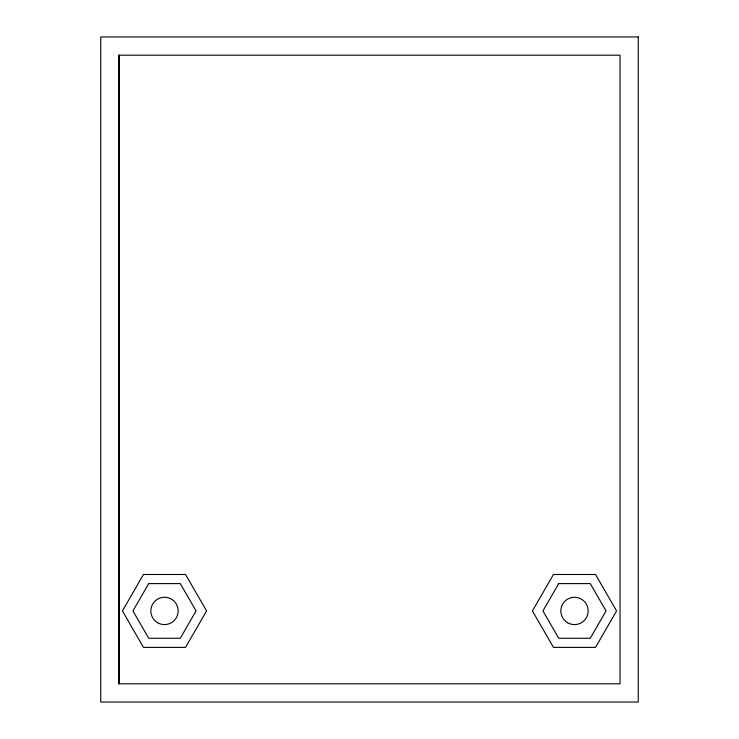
<?xml version="1.0" encoding="UTF-8"?>
<svg xmlns="http://www.w3.org/2000/svg" width="739" height="739" viewBox="0 0 739 739"><rect width="100%" height="100%" fill="white"/><g stroke="black" fill="none" stroke-linecap="round" stroke-linejoin="round"><path stroke-width="1.11" d="M118.951 55.185L620.049 55.185L620.049 683.815L118.951 683.815L118.951 55.185L118.951 683.815M143.468 574.489L122.425 610.931L143.468 647.373L185.544 647.373L206.587 610.931L185.544 574.489L143.468 574.489M148.724 583.598L132.946 610.931L148.724 638.265L180.288 638.265L196.066 610.931L180.288 583.598L148.724 583.598M553.456 574.489L532.413 610.931L553.456 647.373L595.532 647.373L616.575 610.931L595.532 574.489L553.456 574.489M558.712 583.598L542.934 610.931L558.712 638.265L590.276 638.265L606.054 610.931L590.276 583.598L558.712 583.598M638.265 36.95L100.735 36.959L100.735 702.032L638.265 702.032L638.265 36.95M157.675 622.765A13.662 13.662 0 0 0 178.173 610.931A13.662 13.662 0 0 0 157.675 599.089A13.662 13.662 0 0 0 157.675 622.765M567.663 622.765A13.662 13.662 0 0 0 588.161 610.931A13.662 13.662 0 0 0 567.663 599.089A13.662 13.662 0 0 0 567.663 622.765"/></g></svg>
